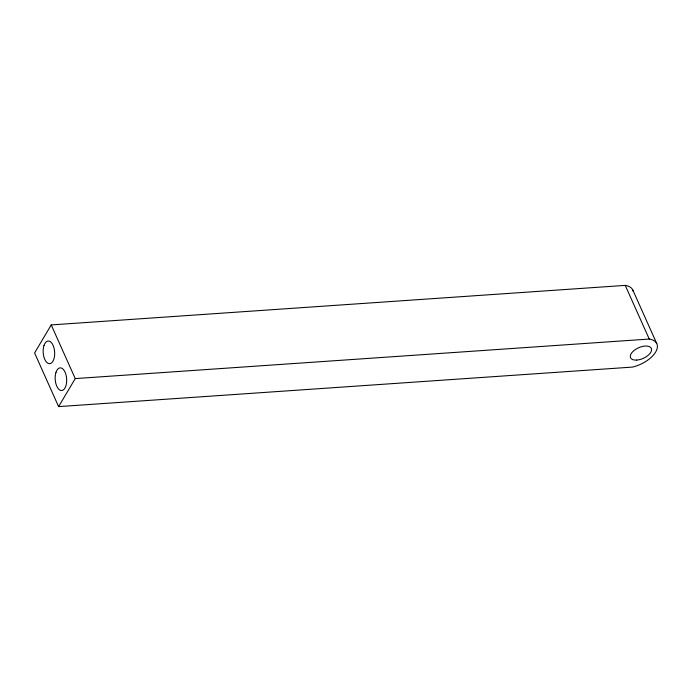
<?xml version="1.0" encoding="UTF-8"?>
<svg xmlns="http://www.w3.org/2000/svg" width="692" height="692" viewBox="0 0 692 692"><rect width="100%" height="100%" fill="white"/><g stroke="black" fill="none" stroke-linecap="round" stroke-linejoin="round"><path stroke-width="1.04" d="M51.234 324.92L34.6 352.955L58.604 406.619L632.609 367.08A23.718 12.075 -24.1 0 0 655.644 352.055A23.718 12.075 -24.1 0 0 649.252 339.045L625.239 285.381L51.234 324.92L75.246 378.585L58.604 406.619M75.246 378.585L649.252 339.045M632.756 289.905L656.76 343.569M625.239 285.381A23.718 12.075 -24.1 0 1 633.292 291.548M636.77 360.074A11.383 5.795 -24.1 0 0 651.509 348.976A11.383 5.795 -24.1 0 0 634.512 350.143A11.383 5.795 -24.1 0 0 636.77 360.074M43.977 345.524A11.383 5.735 86.1 0 0 48.812 363.629A11.383 5.735 86.1 0 0 53.976 347.894A11.383 5.735 86.1 0 0 43.977 345.524M55.983 372.357A11.383 5.735 86.1 0 0 60.809 390.461A11.383 5.735 86.1 0 0 65.974 374.727A11.383 5.735 86.1 0 0 55.983 372.357"/></g></svg>
